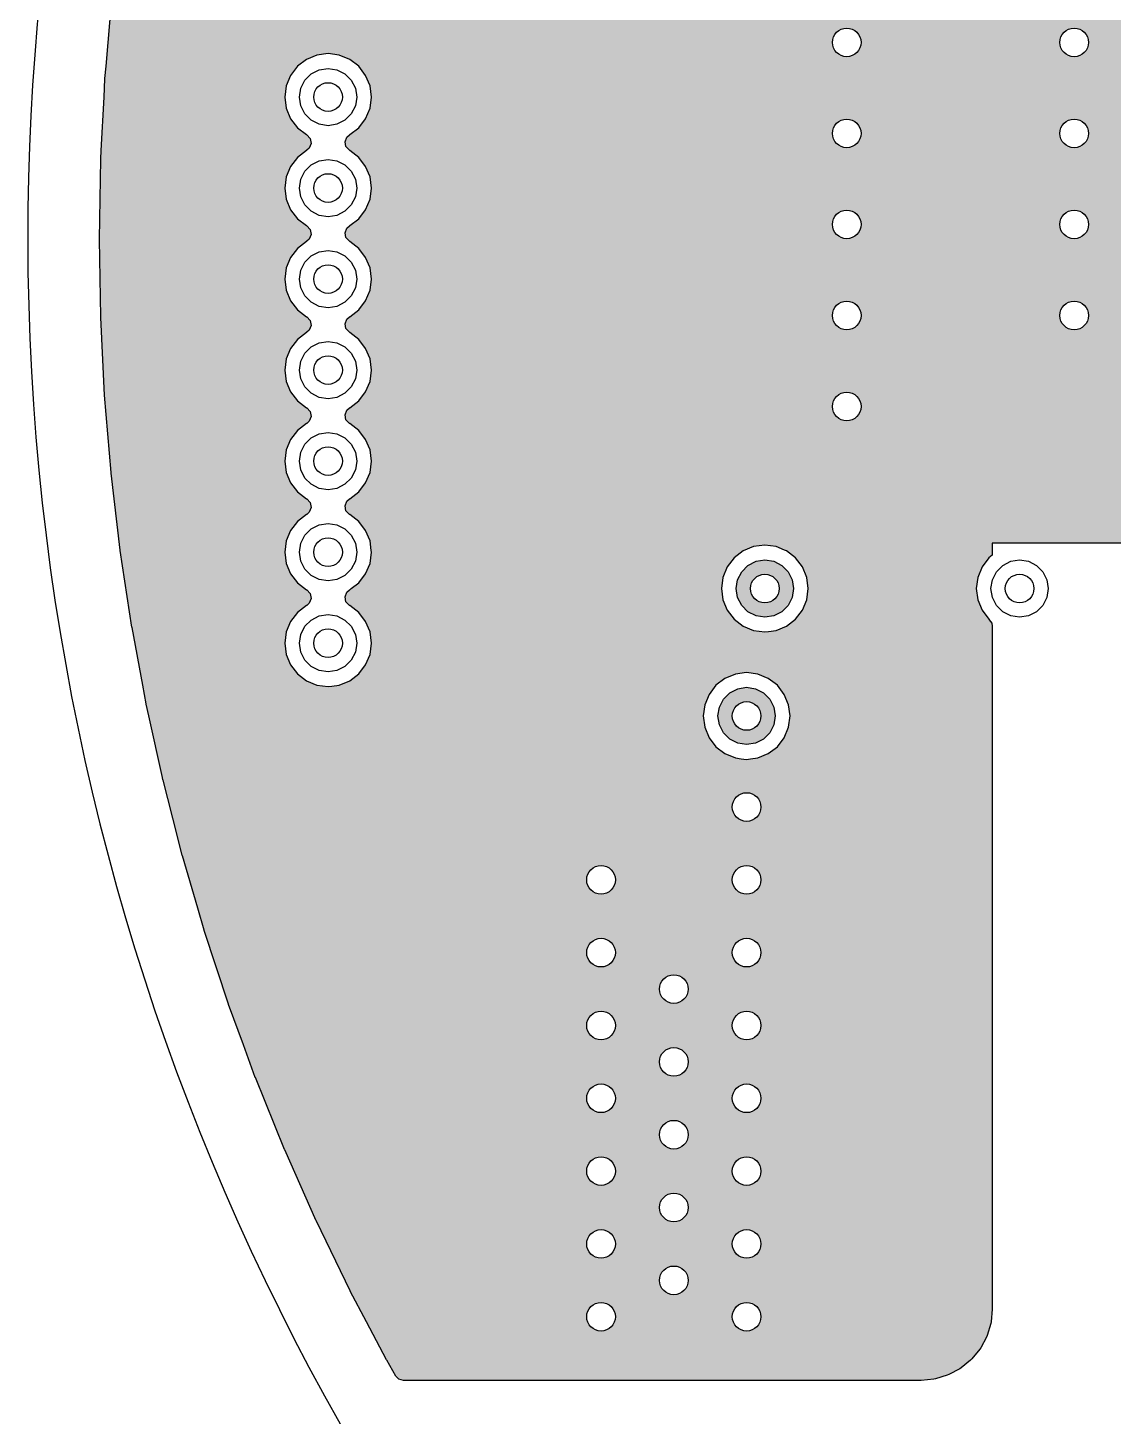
# Model space of a CAD drawing. Header units: millimetres. Extents: x -3894 to -3474, y -291 to 6.
# Drawn here: x -3755.86 to -3740.71, y -222.83 to -203.46 of the extents above; entities that cross this region are included whole.
import ezdxf

# ---------------------------------------------------------------- set-up
doc = ezdxf.new("R2010")
doc.units = ezdxf.units.MM
doc.layers.add('BLACK', color=7, linetype='Continuous')

msp = doc.modelspace()

# ---------------------------------------------------------------- hatches: boundary and pattern name
h = msp.add_hatch(color=256)
h.paths.add_polyline_path([(-3748.116, -216.898), (-3753.117, -216.898), (-3753.057, -217.081), (-3753.056, -217.085), (-3752.849, -217.649), (-3752.683, -218.102), (-3752.681, -218.106), (-3752.275, -219.11), (-3752.273, -219.114), (-3751.833, -220.104), (-3751.831, -220.108), (-3751.358, -221.082), (-3751.357, -221.086), (-3751.131, -221.514), (-3750.851, -222.044), (-3750.849, -222.048), (-3750.723, -222.269), (-3750.682, -222.312), (-3750.615, -222.331), (-3748.116, -222.331)])
h.paths.add_polyline_path([(-3748.116, -214.189), (-3753.911, -214.189), (-3753.769, -214.741), (-3753.702, -215.005), (-3753.701, -215.009), (-3753.486, -215.743), (-3753.397, -216.048), (-3753.395, -216.052), (-3753.117, -216.898), (-3748.116, -216.898)])
h.paths.add_polyline_path([(-3748.116, -210.147), (-3751.428, -210.147), (-3751.418, -210.196), (-3751.374, -210.243), (-3751.239, -210.346), (-3751.143, -210.472), (-3751.082, -210.618), (-3751.065, -210.75), (-3751.062, -210.774), (-3751.082, -210.931), (-3751.143, -211.077), (-3751.239, -211.203), (-3751.38, -211.311), (-3751.406, -211.333), (-3751.431, -211.398), (-3751.418, -211.466), (-3751.374, -211.513), (-3751.239, -211.616), (-3751.143, -211.742), (-3751.082, -211.888), (-3751.062, -212.044), (-3751.082, -212.201), (-3751.143, -212.347), (-3751.239, -212.473), (-3751.365, -212.569), (-3751.511, -212.629), (-3751.615, -212.643), (-3751.668, -212.65), (-3751.746, -212.64), (-3751.824, -212.629), (-3751.97, -212.569), (-3752.096, -212.473), (-3752.192, -212.347), (-3752.253, -212.201), (-3752.253, -212.201), (-3752.273, -212.044), (-3752.253, -211.888), (-3752.253, -211.888), (-3752.192, -211.742), (-3752.096, -211.616), (-3751.955, -211.508), (-3751.93, -211.486), (-3751.904, -211.421), (-3751.917, -211.353), (-3751.961, -211.306), (-3752.096, -211.203), (-3752.192, -211.077), (-3752.253, -210.931), (-3752.253, -210.931), (-3752.273, -210.774), (-3752.253, -210.618), (-3752.253, -210.618), (-3752.192, -210.472), (-3752.096, -210.346), (-3751.955, -210.238), (-3751.93, -210.216), (-3751.904, -210.151), (-3751.904, -210.147), (-3754.639, -210.147), (-3754.568, -210.745), (-3754.568, -210.749), (-3754.405, -211.82), (-3754.404, -211.825), (-3754.254, -212.632), (-3754.206, -212.889), (-3754.205, -212.894), (-3754.168, -213.06), (-3753.979, -213.92), (-3753.972, -213.951), (-3753.971, -213.955), (-3753.911, -214.189), (-3748.116, -214.189)])
h.paths.add_polyline_path([(-3748.116, -197.056), (-3753.478, -197.056), (-3753.626, -197.547), (-3753.627, -197.551), (-3753.914, -198.631), (-3753.915, -198.635), (-3753.974, -198.895), (-3754.163, -199.725), (-3754.164, -199.729), (-3754.375, -200.827), (-3754.376, -200.831), (-3754.549, -201.935), (-3754.549, -201.939), (-3754.684, -203.049), (-3754.685, -203.053), (-3754.766, -203.996), (-3754.781, -204.166), (-3754.781, -204.171), (-3754.794, -204.424), (-3754.833, -205.17), (-3754.839, -205.287), (-3754.839, -205.291), (-3754.859, -206.409), (-3754.859, -206.413), (-3754.84, -207.496), (-3754.84, -207.5), (-3754.786, -208.582), (-3754.786, -208.586), (-3754.695, -209.665), (-3754.695, -209.67), (-3754.639, -210.147), (-3751.904, -210.147), (-3751.917, -210.083), (-3751.961, -210.036), (-3752.096, -209.933), (-3752.192, -209.807), (-3752.253, -209.661), (-3752.253, -209.661), (-3752.273, -209.504), (-3752.253, -209.348), (-3752.253, -209.348), (-3752.192, -209.202), (-3752.096, -209.076), (-3751.955, -208.968), (-3751.93, -208.946), (-3751.904, -208.881), (-3751.917, -208.813), (-3751.961, -208.766), (-3752.096, -208.663), (-3752.192, -208.537), (-3752.253, -208.391), (-3752.253, -208.391), (-3752.273, -208.234), (-3752.253, -208.078), (-3752.253, -208.078), (-3752.192, -207.932), (-3752.096, -207.806), (-3751.955, -207.698), (-3751.93, -207.676), (-3751.904, -207.611), (-3751.917, -207.543), (-3751.961, -207.496), (-3752.096, -207.393), (-3752.192, -207.267), (-3752.253, -207.121), (-3752.253, -207.121), (-3752.273, -206.964), (-3752.253, -206.808), (-3752.253, -206.808), (-3752.192, -206.662), (-3752.096, -206.536), (-3751.955, -206.428), (-3751.93, -206.406), (-3751.904, -206.341), (-3751.917, -206.273), (-3751.961, -206.226), (-3752.096, -206.123), (-3752.192, -205.997), (-3752.253, -205.851), (-3752.253, -205.851), (-3752.273, -205.694), (-3752.253, -205.538), (-3752.253, -205.538), (-3752.192, -205.392), (-3752.096, -205.266), (-3751.955, -205.158), (-3751.93, -205.136), (-3751.904, -205.071), (-3751.917, -205.003), (-3751.961, -204.956), (-3752.096, -204.853), (-3752.192, -204.727), (-3752.253, -204.581), (-3752.253, -204.581), (-3752.273, -204.424), (-3752.253, -204.268), (-3752.253, -204.268), (-3752.192, -204.122), (-3752.096, -203.996), (-3751.97, -203.9), (-3751.824, -203.839), (-3751.824, -203.839), (-3751.668, -203.819), (-3751.511, -203.839), (-3751.511, -203.839), (-3751.365, -203.9), (-3751.239, -203.996), (-3751.143, -204.122), (-3751.082, -204.268), (-3751.062, -204.424), (-3751.082, -204.581), (-3751.143, -204.727), (-3751.239, -204.853), (-3751.38, -204.961), (-3751.406, -204.983), (-3751.431, -205.048), (-3751.418, -205.116), (-3751.374, -205.163), (-3751.239, -205.266), (-3751.143, -205.392), (-3751.082, -205.538), (-3751.062, -205.694), (-3751.082, -205.851), (-3751.143, -205.997), (-3751.239, -206.123), (-3751.38, -206.231), (-3751.406, -206.253), (-3751.431, -206.318), (-3751.418, -206.386), (-3751.374, -206.433), (-3751.239, -206.536), (-3751.143, -206.662), (-3751.082, -206.808), (-3751.062, -206.964), (-3751.082, -207.121), (-3751.143, -207.267), (-3751.239, -207.393), (-3751.38, -207.501), (-3751.406, -207.523), (-3751.431, -207.588), (-3751.418, -207.656), (-3751.374, -207.703), (-3751.239, -207.806), (-3751.143, -207.932), (-3751.082, -208.078), (-3751.062, -208.234), (-3751.082, -208.391), (-3751.143, -208.537), (-3751.239, -208.663), (-3751.38, -208.771), (-3751.406, -208.793), (-3751.431, -208.858), (-3751.418, -208.926), (-3751.374, -208.973), (-3751.239, -209.076), (-3751.143, -209.202), (-3751.082, -209.348), (-3751.062, -209.504), (-3751.082, -209.661), (-3751.143, -209.807), (-3751.239, -209.933), (-3751.38, -210.041), (-3751.406, -210.063), (-3751.431, -210.128), (-3751.428, -210.147), (-3748.116, -210.147)])
h.paths.add_polyline_path([(-3748.116, -189.438), (-3750.002, -189.438), (-3750.058, -189.452), (-3750.109, -189.499), (-3750.596, -190.321), (-3750.598, -190.325), (-3751.135, -191.306), (-3751.137, -191.309), (-3751.639, -192.308), (-3751.641, -192.312), (-3752.108, -193.327), (-3752.11, -193.331), (-3752.542, -194.362), (-3752.544, -194.365), (-3752.94, -195.411), (-3752.942, -195.414), (-3753.302, -196.473), (-3753.303, -196.477), (-3753.478, -197.056), (-3748.116, -197.056)])
h.paths.add_polyline_path([(-3736.259, -189.438), (-3748.116, -189.438), (-3748.116, -197.056), (-3736.259, -197.056)])
h.paths.add_polyline_path([(-3735.031, -190.445), (-3735.031, -190.432), (-3735.049, -190.255), (-3735.053, -190.232), (-3735.103, -190.067), (-3735.112, -190.045), (-3735.193, -189.894), (-3735.207, -189.873), (-3735.316, -189.741), (-3735.333, -189.724), (-3735.466, -189.615), (-3735.486, -189.601), (-3735.637, -189.52), (-3735.66, -189.511), (-3735.824, -189.461), (-3735.848, -189.456), (-3736.024, -189.439), (-3736.037, -189.438), (-3736.259, -189.438), (-3736.259, -197.056), (-3735.062, -197.056), (-3735.053, -197.027), (-3735.049, -197.003), (-3735.031, -196.826), (-3735.031, -196.814)])
h.paths.add_polyline_path([(-3737.19, -198.82), (-3737.19, -198.82), (-3737.19, -197.82), (-3736.259, -197.82), (-3736.259, -197.056), (-3748.116, -197.056), (-3748.116, -210.147), (-3737.328, -210.147), (-3737.271, -210.041), (-3737.262, -210.018), (-3737.212, -209.854), (-3737.208, -209.83), (-3737.19, -209.653), (-3737.19, -209.641)])
h.paths.add_polyline_path([(-3744.229, -201.122, -1), (-3744.629, -201.122, -1)], flags=16)
h.paths.add_polyline_path([(-3741.054, -202.392, -1), (-3741.454, -202.392, -1)], flags=16)
h.paths.add_polyline_path([(-3744.229, -202.392, -1), (-3744.629, -202.392, -1)], flags=16)
h.paths.add_polyline_path([(-3741.054, -203.662, -1), (-3741.454, -203.662, -1)], flags=16)
h.paths.add_polyline_path([(-3744.229, -203.662, -1), (-3744.629, -203.662, -1)], flags=16)
h.paths.add_polyline_path([(-3737.879, -201.122, -1), (-3738.279, -201.122, -1)], flags=16)
h.paths.add_polyline_path([(-3737.879, -202.392, -1), (-3738.279, -202.392, -1)], flags=16)
h.paths.add_polyline_path([(-3741.054, -204.932, -1), (-3741.454, -204.932, -1)], flags=16)
h.paths.add_polyline_path([(-3744.229, -204.932, -1), (-3744.629, -204.932, -1)], flags=16)
h.paths.add_polyline_path([(-3737.879, -203.662, -1), (-3738.279, -203.662, -1)], flags=16)
h.paths.add_polyline_path([(-3741.054, -206.202, -1), (-3741.454, -206.202, -1)], flags=16)
h.paths.add_polyline_path([(-3744.229, -206.202, -1), (-3744.629, -206.202, -1)], flags=16)
h.paths.add_polyline_path([(-3737.879, -204.932, -1), (-3738.279, -204.932, -1)], flags=16)
h.paths.add_polyline_path([(-3741.054, -207.472, -1), (-3741.454, -207.472, -1)], flags=16)
h.paths.add_polyline_path([(-3737.879, -206.202, -1), (-3738.279, -206.202, -1)], flags=16)
h.paths.add_polyline_path([(-3744.229, -207.472, -1), (-3744.629, -207.472, -1)], flags=16)
h.paths.add_polyline_path([(-3737.879, -207.472, -1), (-3738.279, -207.472, -1)], flags=16)
h.paths.add_polyline_path([(-3744.229, -208.742, -1), (-3744.629, -208.742, -1)], flags=16)
h.paths.add_polyline_path([(-3737.879, -208.742, -1), (-3738.279, -208.742, -1)], flags=16)
h.paths.add_polyline_path([(-3742.397, -211.808), (-3742.404, -211.766), (-3742.455, -211.696), (-3742.54, -211.585), (-3742.601, -211.439), (-3742.601, -211.439), (-3742.621, -211.282), (-3742.601, -211.126), (-3742.601, -211.126), (-3742.54, -210.98), (-3742.444, -210.854), (-3742.397, -210.818), (-3742.397, -210.647), (-3738.196, -210.647), (-3738.183, -210.647), (-3738.007, -210.629), (-3737.983, -210.625), (-3737.819, -210.575), (-3737.796, -210.566), (-3737.645, -210.485), (-3737.625, -210.471), (-3737.492, -210.362), (-3737.475, -210.345), (-3737.366, -210.212), (-3737.352, -210.192), (-3737.328, -210.147), (-3748.116, -210.147), (-3748.116, -214.189), (-3745.967, -214.189, -0.414941), (-3745.684, -214.189), (-3742.397, -214.189)])
h.paths.add_polyline_path([(-3745.047, -211.585), (-3745.143, -211.711), (-3745.269, -211.807), (-3745.415, -211.867), (-3745.519, -211.881), (-3745.572, -211.888), (-3745.65, -211.878), (-3745.728, -211.867), (-3745.874, -211.807), (-3746, -211.711), (-3746.096, -211.585), (-3746.157, -211.439), (-3746.157, -211.439), (-3746.177, -211.282), (-3746.157, -211.126), (-3746.157, -211.126), (-3746.096, -210.98), (-3746, -210.854), (-3745.874, -210.758), (-3745.728, -210.697), (-3745.728, -210.697), (-3745.572, -210.677), (-3745.415, -210.697), (-3745.415, -210.697), (-3745.299, -210.745), (-3745.269, -210.758), (-3745.143, -210.854), (-3745.047, -210.98), (-3744.986, -211.126), (-3744.966, -211.282), (-3744.986, -211.439)], flags=16)
h.paths.add_polyline_path([(-3745.24, -212.904), (-3745.22, -213.06), (-3745.24, -213.217), (-3745.301, -213.363), (-3745.397, -213.489), (-3745.523, -213.585), (-3745.669, -213.645), (-3745.773, -213.659), (-3745.826, -213.666), (-3745.904, -213.656), (-3745.982, -213.645), (-3746.128, -213.585), (-3746.254, -213.489), (-3746.35, -213.363), (-3746.411, -213.217), (-3746.411, -213.217), (-3746.431, -213.06), (-3746.411, -212.904), (-3746.411, -212.904), (-3746.35, -212.758), (-3746.254, -212.632), (-3746.128, -212.536), (-3745.982, -212.475), (-3745.982, -212.475), (-3745.826, -212.455), (-3745.669, -212.475), (-3745.669, -212.475), (-3745.523, -212.536), (-3745.397, -212.632), (-3745.301, -212.758)], flags=16)
h.paths.add_polyline_path([(-3745.248, -211.518), (-3745.336, -211.606), (-3745.448, -211.663), (-3745.572, -211.682), (-3745.695, -211.663), (-3745.807, -211.606), (-3745.895, -211.518), (-3745.952, -211.406), (-3745.972, -211.282), (-3745.952, -211.159), (-3745.895, -211.047), (-3745.807, -210.959), (-3745.695, -210.902), (-3745.572, -210.882), (-3745.448, -210.902), (-3745.336, -210.959), (-3745.248, -211.047), (-3745.191, -211.159), (-3745.172, -211.282), (-3745.191, -211.406)], flags=0)
h.paths.add_polyline_path([(-3745.445, -212.937), (-3745.426, -213.06), (-3745.445, -213.184), (-3745.502, -213.296), (-3745.59, -213.384), (-3745.702, -213.441), (-3745.826, -213.46), (-3745.949, -213.441), (-3746.061, -213.384), (-3746.149, -213.296), (-3746.206, -213.184), (-3746.226, -213.06), (-3746.206, -212.937), (-3746.149, -212.825), (-3746.061, -212.737), (-3745.949, -212.68), (-3745.826, -212.66), (-3745.702, -212.68), (-3745.59, -212.737), (-3745.502, -212.825)], flags=0)
h.paths.add_polyline_path([(-3745.772, -211.282, -1), (-3745.372, -211.282, -1)], flags=0)
h.paths.add_polyline_path([(-3745.626, -213.06, -1), (-3746.026, -213.06, -1)], flags=0)
h.paths.add_polyline_path([(-3742.397, -214.189), (-3745.684, -214.189, -0.19859), (-3745.626, -214.33, -1), (-3746.026, -214.33, -0.19859), (-3745.967, -214.189), (-3748.116, -214.189), (-3748.116, -216.898), (-3747.04, -216.898, -0.035054), (-3747.042, -216.87, -1), (-3746.642, -216.87, -0.035054), (-3746.644, -216.898), (-3742.397, -216.898)])
h.paths.add_polyline_path([(-3746.026, -215.346, -1), (-3745.626, -215.346, -1)], flags=16)
h.paths.add_polyline_path([(-3745.626, -216.362, -1), (-3746.026, -216.362, -1)], flags=16)
h.paths.add_polyline_path([(-3748.058, -215.346, -1), (-3747.658, -215.346, -1)], flags=16)
h.paths.add_polyline_path([(-3747.658, -216.362, -1), (-3748.058, -216.362, -1)], flags=16)
h.paths.add_polyline_path([(-3742.397, -216.898), (-3746.644, -216.898, -0.868819), (-3747.04, -216.898), (-3748.116, -216.898), (-3748.116, -222.331), (-3743.403, -222.331), (-3743.39, -222.331), (-3743.214, -222.313), (-3743.19, -222.309), (-3743.026, -222.259), (-3743.003, -222.25), (-3742.852, -222.169), (-3742.832, -222.155), (-3742.699, -222.046), (-3742.682, -222.029), (-3742.573, -221.896), (-3742.559, -221.876), (-3742.478, -221.725), (-3742.469, -221.702), (-3742.419, -221.538), (-3742.415, -221.514), (-3742.397, -221.337), (-3742.397, -221.325)])
h.paths.add_polyline_path([(-3746.026, -218.394, -1), (-3745.626, -218.394, -1)], flags=16)
h.paths.add_polyline_path([(-3745.626, -219.41, -1), (-3746.026, -219.41, -1)], flags=16)
h.paths.add_polyline_path([(-3746.026, -217.378, -1), (-3745.626, -217.378, -1)], flags=16)
h.paths.add_polyline_path([(-3745.626, -220.426, -1), (-3746.026, -220.426, -1)], flags=16)
h.paths.add_polyline_path([(-3746.642, -218.902, -1), (-3747.042, -218.902, -1)], flags=16)
h.paths.add_polyline_path([(-3747.042, -217.886, -1), (-3746.642, -217.886, -1)], flags=16)
h.paths.add_polyline_path([(-3746.642, -219.918, -1), (-3747.042, -219.918, -1)], flags=16)
h.paths.add_polyline_path([(-3745.626, -221.442, -1), (-3746.026, -221.442, -1)], flags=16)
h.paths.add_polyline_path([(-3746.642, -220.934, -1), (-3747.042, -220.934, -1)], flags=16)
h.paths.add_polyline_path([(-3748.058, -218.394, -1), (-3747.658, -218.394, -1)], flags=16)
h.paths.add_polyline_path([(-3747.658, -219.41, -1), (-3748.058, -219.41, -1)], flags=16)
h.paths.add_polyline_path([(-3748.058, -217.378, -1), (-3747.658, -217.378, -1)], flags=16)
h.paths.add_polyline_path([(-3747.658, -220.426, -1), (-3748.058, -220.426, -1)], flags=16)
h.paths.add_polyline_path([(-3747.658, -221.442, -1), (-3748.058, -221.442, -1)], flags=16)

# ---------------------------------------------------------------- linework, layer by layer
at = {"layer": 'BLACK', "linetype": 'Continuous'}
for p, q in [((-3754.766, -203.996), (-3754.685, -203.053)), ((-3751.97, -203.9), (-3752.096, -203.996)), ((-3751.824, -203.839), (-3751.97, -203.9)), ((-3751.668, -203.819), (-3751.824, -203.839)), ((-3751.824, -203.839), (-3751.824, -203.839)), ((-3751.511, -203.839), (-3751.668, -203.819)), ((-3751.668, -203.819), (-3751.668, -203.819)), ((-3751.365, -203.9), (-3751.511, -203.839)), ((-3751.511, -203.839), (-3751.511, -203.839)), ((-3751.239, -203.996), (-3751.365, -203.9)), ((-3754.794, -204.424), (-3754.781, -204.171)), ((-3754.781, -204.166), (-3754.766, -203.996)), ((-3754.781, -204.171), (-3754.781, -204.166)), ((-3752.192, -204.122), (-3752.253, -204.268)), ((-3752.096, -203.996), (-3752.192, -204.122)), ((-3751.991, -204.189), (-3751.903, -204.101)), ((-3751.903, -204.101), (-3751.791, -204.044)), ((-3751.791, -204.044), (-3751.668, -204.024)), ((-3751.668, -204.024), (-3751.544, -204.044)), ((-3751.544, -204.044), (-3751.432, -204.101)), ((-3751.432, -204.101), (-3751.344, -204.189)), ((-3751.143, -204.122), (-3751.239, -203.996)), ((-3751.082, -204.268), (-3751.143, -204.122)), ((-3752.253, -204.268), (-3752.273, -204.424)), ((-3752.253, -204.268), (-3752.253, -204.268)), ((-3752.068, -204.424), (-3752.048, -204.301)), ((-3752.048, -204.301), (-3751.991, -204.189)), ((-3751.344, -204.189), (-3751.287, -204.301)), ((-3751.287, -204.301), (-3751.268, -204.424)), ((-3751.062, -204.424), (-3751.082, -204.268)), ((-3754.833, -205.17), (-3754.794, -204.424)), ((-3752.273, -204.424), (-3752.253, -204.581)), ((-3752.273, -204.424), (-3752.273, -204.424)), ((-3752.048, -204.548), (-3752.068, -204.424)), ((-3751.991, -204.66), (-3752.048, -204.548)), ((-3751.287, -204.548), (-3751.344, -204.66)), ((-3751.268, -204.424), (-3751.287, -204.548)), ((-3751.082, -204.581), (-3751.062, -204.424)), ((-3752.253, -204.581), (-3752.253, -204.581)), ((-3752.253, -204.581), (-3752.192, -204.727)), ((-3752.192, -204.727), (-3752.096, -204.853)), ((-3751.903, -204.748), (-3751.991, -204.66)), ((-3751.791, -204.805), (-3751.903, -204.748)), ((-3751.432, -204.748), (-3751.544, -204.805)), ((-3751.344, -204.66), (-3751.432, -204.748)), ((-3751.239, -204.853), (-3751.143, -204.727)), ((-3751.143, -204.727), (-3751.082, -204.581)), ((-3752.096, -204.853), (-3751.97, -204.949)), ((-3751.97, -204.949), (-3751.97, -204.949)), ((-3751.97, -204.949), (-3751.965, -204.952)), ((-3751.965, -204.952), (-3751.917, -205.003)), ((-3751.668, -204.824), (-3751.791, -204.805)), ((-3751.544, -204.805), (-3751.668, -204.824)), ((-3751.406, -204.983), (-3751.37, -204.952)), ((-3751.37, -204.952), (-3751.365, -204.949)), ((-3751.365, -204.949), (-3751.239, -204.853)), ((-3751.365, -204.949), (-3751.365, -204.949)), ((-3751.93, -205.136), (-3751.965, -205.167)), ((-3751.904, -205.071), (-3751.93, -205.136)), ((-3751.917, -205.003), (-3751.904, -205.071)), ((-3751.431, -205.048), (-3751.406, -204.983)), ((-3751.418, -205.116), (-3751.431, -205.048)), ((-3751.37, -205.167), (-3751.418, -205.116)), ((-3754.859, -206.409), (-3754.839, -205.291)), ((-3754.839, -205.287), (-3754.833, -205.17)), ((-3754.839, -205.291), (-3754.839, -205.287)), ((-3752.096, -205.266), (-3752.192, -205.392)), ((-3751.97, -205.17), (-3752.096, -205.266)), ((-3751.965, -205.167), (-3751.97, -205.17)), ((-3751.903, -205.371), (-3751.791, -205.314)), ((-3751.791, -205.314), (-3751.668, -205.294)), ((-3751.668, -205.294), (-3751.544, -205.314)), ((-3751.544, -205.314), (-3751.432, -205.371)), ((-3751.365, -205.17), (-3751.37, -205.167)), ((-3751.239, -205.266), (-3751.365, -205.17)), ((-3751.365, -205.17), (-3751.365, -205.17)), ((-3751.143, -205.392), (-3751.239, -205.266)), ((-3752.192, -205.392), (-3752.253, -205.538)), ((-3752.048, -205.571), (-3751.991, -205.459)), ((-3751.991, -205.459), (-3751.903, -205.371)), ((-3751.432, -205.371), (-3751.344, -205.459)), ((-3751.344, -205.459), (-3751.287, -205.571)), ((-3751.082, -205.538), (-3751.143, -205.392)), ((-3752.253, -205.538), (-3752.273, -205.694)), ((-3752.273, -205.694), (-3752.273, -205.694)), ((-3752.273, -205.694), (-3752.253, -205.851)), ((-3752.253, -205.538), (-3752.253, -205.538)), ((-3752.068, -205.694), (-3752.048, -205.571)), ((-3752.048, -205.818), (-3752.068, -205.694)), ((-3751.287, -205.571), (-3751.268, -205.694)), ((-3751.268, -205.694), (-3751.287, -205.818)), ((-3751.062, -205.694), (-3751.082, -205.538)), ((-3751.082, -205.851), (-3751.062, -205.694)), ((-3752.253, -205.851), (-3752.253, -205.851)), ((-3752.253, -205.851), (-3752.192, -205.997)), ((-3751.991, -205.93), (-3752.048, -205.818)), ((-3751.287, -205.818), (-3751.344, -205.93)), ((-3751.143, -205.997), (-3751.082, -205.851)), ((-3752.192, -205.997), (-3752.096, -206.123)), ((-3751.903, -206.018), (-3751.991, -205.93)), ((-3751.791, -206.075), (-3751.903, -206.018)), ((-3751.668, -206.094), (-3751.791, -206.075)), ((-3751.544, -206.075), (-3751.668, -206.094)), ((-3751.432, -206.018), (-3751.544, -206.075)), ((-3751.344, -205.93), (-3751.432, -206.018)), ((-3751.239, -206.123), (-3751.143, -205.997)), ((-3752.096, -206.123), (-3751.97, -206.219)), ((-3751.97, -206.219), (-3751.97, -206.219)), ((-3751.97, -206.219), (-3751.965, -206.222)), ((-3751.965, -206.222), (-3751.917, -206.273)), ((-3751.917, -206.273), (-3751.904, -206.341)), ((-3751.431, -206.318), (-3751.406, -206.253)), ((-3751.406, -206.253), (-3751.37, -206.222)), ((-3751.37, -206.222), (-3751.365, -206.219)), ((-3751.365, -206.219), (-3751.239, -206.123)), ((-3751.365, -206.219), (-3751.365, -206.219)), ((-3754.859, -206.413), (-3754.859, -206.409)), ((-3754.84, -207.492), (-3754.859, -206.413)), ((-3751.97, -206.44), (-3752.096, -206.536)), ((-3751.965, -206.437), (-3751.97, -206.44)), ((-3751.93, -206.406), (-3751.965, -206.437)), ((-3751.904, -206.341), (-3751.93, -206.406)), ((-3751.418, -206.386), (-3751.431, -206.318)), ((-3751.37, -206.437), (-3751.418, -206.386)), ((-3751.365, -206.44), (-3751.37, -206.437)), ((-3751.239, -206.536), (-3751.365, -206.44)), ((-3751.365, -206.44), (-3751.365, -206.44)), ((-3752.192, -206.662), (-3752.253, -206.808)), ((-3752.096, -206.536), (-3752.192, -206.662)), ((-3751.991, -206.729), (-3751.903, -206.641)), ((-3751.903, -206.641), (-3751.791, -206.584)), ((-3751.791, -206.584), (-3751.668, -206.564)), ((-3751.668, -206.564), (-3751.544, -206.584)), ((-3751.544, -206.584), (-3751.432, -206.641)), ((-3751.432, -206.641), (-3751.344, -206.729)), ((-3751.143, -206.662), (-3751.239, -206.536)), ((-3751.082, -206.808), (-3751.143, -206.662)), ((-3752.253, -206.808), (-3752.273, -206.964)), ((-3752.253, -206.808), (-3752.253, -206.808)), ((-3752.068, -206.964), (-3752.048, -206.841)), ((-3752.048, -206.841), (-3751.991, -206.729)), ((-3751.344, -206.729), (-3751.287, -206.841)), ((-3751.287, -206.841), (-3751.268, -206.964)), ((-3751.062, -206.964), (-3751.082, -206.808)), ((-3752.273, -206.964), (-3752.273, -206.964)), ((-3752.273, -206.964), (-3752.253, -207.121)), ((-3752.048, -207.088), (-3752.068, -206.964)), ((-3751.268, -206.964), (-3751.287, -207.088)), ((-3751.082, -207.121), (-3751.062, -206.964)), ((-3752.253, -207.121), (-3752.253, -207.121)), ((-3752.253, -207.121), (-3752.192, -207.267)), ((-3752.192, -207.267), (-3752.096, -207.393)), ((-3751.991, -207.2), (-3752.048, -207.088)), ((-3751.903, -207.288), (-3751.991, -207.2)), ((-3751.344, -207.2), (-3751.432, -207.288)), ((-3751.287, -207.088), (-3751.344, -207.2)), ((-3751.239, -207.393), (-3751.143, -207.267)), ((-3751.143, -207.267), (-3751.082, -207.121)), ((-3752.096, -207.393), (-3751.97, -207.489)), ((-3751.791, -207.345), (-3751.903, -207.288)), ((-3751.668, -207.364), (-3751.791, -207.345)), ((-3751.544, -207.345), (-3751.668, -207.364)), ((-3751.432, -207.288), (-3751.544, -207.345)), ((-3751.365, -207.489), (-3751.239, -207.393)), ((-3754.84, -207.496), (-3754.84, -207.492)), ((-3754.84, -207.5), (-3754.84, -207.496)), ((-3754.786, -208.582), (-3754.84, -207.5)), ((-3751.97, -207.489), (-3751.97, -207.489)), ((-3751.97, -207.489), (-3751.965, -207.492)), ((-3751.965, -207.492), (-3751.917, -207.543)), ((-3751.904, -207.611), (-3751.93, -207.676)), ((-3751.917, -207.543), (-3751.904, -207.611)), ((-3751.431, -207.588), (-3751.406, -207.523)), ((-3751.418, -207.656), (-3751.431, -207.588)), ((-3751.37, -207.707), (-3751.418, -207.656)), ((-3751.406, -207.523), (-3751.37, -207.492)), ((-3751.37, -207.492), (-3751.365, -207.489)), ((-3751.365, -207.489), (-3751.365, -207.489)), ((-3752.096, -207.806), (-3752.192, -207.932)), ((-3751.97, -207.71), (-3752.096, -207.806)), ((-3751.965, -207.707), (-3751.97, -207.71)), ((-3751.93, -207.676), (-3751.965, -207.707)), ((-3751.903, -207.911), (-3751.791, -207.854)), ((-3751.791, -207.854), (-3751.668, -207.834)), ((-3751.668, -207.834), (-3751.544, -207.854)), ((-3751.544, -207.854), (-3751.432, -207.911)), ((-3751.365, -207.71), (-3751.37, -207.707)), ((-3751.239, -207.806), (-3751.365, -207.71)), ((-3751.365, -207.71), (-3751.365, -207.71)), ((-3751.143, -207.932), (-3751.239, -207.806)), ((-3752.192, -207.932), (-3752.253, -208.078)), ((-3752.048, -208.111), (-3751.991, -207.999)), ((-3751.991, -207.999), (-3751.903, -207.911)), ((-3751.432, -207.911), (-3751.344, -207.999)), ((-3751.344, -207.999), (-3751.287, -208.111)), ((-3751.082, -208.078), (-3751.143, -207.932)), ((-3752.253, -208.078), (-3752.273, -208.234)), ((-3752.273, -208.234), (-3752.273, -208.234)), ((-3752.273, -208.234), (-3752.253, -208.391)), ((-3752.253, -208.078), (-3752.253, -208.078)), ((-3752.068, -208.234), (-3752.048, -208.111)), ((-3752.048, -208.358), (-3752.068, -208.234)), ((-3751.287, -208.111), (-3751.268, -208.234)), ((-3751.268, -208.234), (-3751.287, -208.358)), ((-3751.062, -208.234), (-3751.082, -208.078)), ((-3751.082, -208.391), (-3751.062, -208.234)), ((-3752.253, -208.391), (-3752.253, -208.391)), ((-3752.253, -208.391), (-3752.192, -208.537)), ((-3751.991, -208.47), (-3752.048, -208.358)), ((-3751.287, -208.358), (-3751.344, -208.47)), ((-3751.143, -208.537), (-3751.082, -208.391)), ((-3754.786, -208.586), (-3754.786, -208.582)), ((-3754.695, -209.665), (-3754.786, -208.586)), ((-3752.192, -208.537), (-3752.096, -208.663)), ((-3751.903, -208.558), (-3751.991, -208.47)), ((-3751.791, -208.615), (-3751.903, -208.558)), ((-3751.668, -208.634), (-3751.791, -208.615)), ((-3751.544, -208.615), (-3751.668, -208.634)), ((-3751.432, -208.558), (-3751.544, -208.615)), ((-3751.344, -208.47), (-3751.432, -208.558)), ((-3751.239, -208.663), (-3751.143, -208.537)), ((-3752.096, -208.663), (-3751.97, -208.759)), ((-3751.97, -208.759), (-3751.97, -208.759)), ((-3751.97, -208.759), (-3751.965, -208.762)), ((-3751.965, -208.762), (-3751.917, -208.813)), ((-3751.917, -208.813), (-3751.904, -208.881)), ((-3751.431, -208.858), (-3751.406, -208.793)), ((-3751.406, -208.793), (-3751.37, -208.762)), ((-3751.37, -208.762), (-3751.365, -208.759)), ((-3751.365, -208.759), (-3751.239, -208.663)), ((-3751.365, -208.759), (-3751.365, -208.759)), ((-3751.97, -208.98), (-3752.096, -209.076)), ((-3751.965, -208.977), (-3751.97, -208.98)), ((-3751.93, -208.946), (-3751.965, -208.977)), ((-3751.904, -208.881), (-3751.93, -208.946)), ((-3751.418, -208.926), (-3751.431, -208.858)), ((-3751.37, -208.977), (-3751.418, -208.926)), ((-3751.365, -208.98), (-3751.37, -208.977)), ((-3751.239, -209.076), (-3751.365, -208.98)), ((-3751.365, -208.98), (-3751.365, -208.98)), ((-3752.192, -209.202), (-3752.253, -209.348)), ((-3752.096, -209.076), (-3752.192, -209.202)), ((-3751.991, -209.269), (-3751.903, -209.181)), ((-3751.903, -209.181), (-3751.791, -209.124)), ((-3751.791, -209.124), (-3751.668, -209.104)), ((-3751.668, -209.104), (-3751.544, -209.124)), ((-3751.544, -209.124), (-3751.432, -209.181)), ((-3751.432, -209.181), (-3751.344, -209.269)), ((-3751.143, -209.202), (-3751.239, -209.076)), ((-3751.082, -209.348), (-3751.143, -209.202)), ((-3752.253, -209.348), (-3752.273, -209.504)), ((-3752.253, -209.348), (-3752.253, -209.348)), ((-3752.068, -209.504), (-3752.048, -209.381)), ((-3752.048, -209.381), (-3751.991, -209.269)), ((-3751.344, -209.269), (-3751.287, -209.381)), ((-3751.287, -209.381), (-3751.268, -209.504)), ((-3751.062, -209.504), (-3751.082, -209.348)), ((-3752.273, -209.504), (-3752.273, -209.504)), ((-3752.273, -209.504), (-3752.253, -209.661)), ((-3752.048, -209.628), (-3752.068, -209.504)), ((-3751.268, -209.504), (-3751.287, -209.628)), ((-3751.082, -209.661), (-3751.062, -209.504)), ((-3754.695, -209.67), (-3754.695, -209.665)), ((-3754.568, -210.745), (-3754.695, -209.67)), ((-3752.253, -209.661), (-3752.253, -209.661)), ((-3752.253, -209.661), (-3752.192, -209.807)), ((-3751.991, -209.74), (-3752.048, -209.628)), ((-3751.903, -209.828), (-3751.991, -209.74)), ((-3751.344, -209.74), (-3751.432, -209.828)), ((-3751.287, -209.628), (-3751.344, -209.74)), ((-3751.143, -209.807), (-3751.082, -209.661)), ((-3752.192, -209.807), (-3752.096, -209.933)), ((-3752.096, -209.933), (-3751.97, -210.029)), ((-3751.791, -209.885), (-3751.903, -209.828)), ((-3751.668, -209.904), (-3751.791, -209.885)), ((-3751.544, -209.885), (-3751.668, -209.904)), ((-3751.432, -209.828), (-3751.544, -209.885)), ((-3751.365, -210.029), (-3751.239, -209.933)), ((-3751.239, -209.933), (-3751.143, -209.807)), ((-3751.97, -210.029), (-3751.97, -210.029)), ((-3751.97, -210.029), (-3751.965, -210.032)), ((-3751.965, -210.032), (-3751.917, -210.083)), ((-3751.904, -210.151), (-3751.93, -210.216)), ((-3751.917, -210.083), (-3751.904, -210.151)), ((-3751.431, -210.128), (-3751.406, -210.063)), ((-3751.418, -210.196), (-3751.431, -210.128)), ((-3751.406, -210.063), (-3751.37, -210.032)), ((-3751.37, -210.032), (-3751.365, -210.029)), ((-3751.365, -210.029), (-3751.365, -210.029)), ((-3752.096, -210.346), (-3752.192, -210.472)), ((-3751.97, -210.25), (-3752.096, -210.346)), ((-3751.965, -210.247), (-3751.97, -210.25)), ((-3751.93, -210.216), (-3751.965, -210.247)), ((-3751.791, -210.394), (-3751.668, -210.374)), ((-3751.668, -210.374), (-3751.544, -210.394)), ((-3751.37, -210.247), (-3751.418, -210.196)), ((-3751.365, -210.25), (-3751.37, -210.247)), ((-3751.239, -210.346), (-3751.365, -210.25)), ((-3751.365, -210.25), (-3751.365, -210.25)), ((-3751.143, -210.472), (-3751.239, -210.346)), ((-3752.192, -210.472), (-3752.253, -210.618)), ((-3752.048, -210.651), (-3751.991, -210.539)), ((-3751.991, -210.539), (-3751.903, -210.451)), ((-3751.903, -210.451), (-3751.791, -210.394)), ((-3751.544, -210.394), (-3751.432, -210.451)), ((-3751.432, -210.451), (-3751.344, -210.539)), ((-3751.344, -210.539), (-3751.287, -210.651)), ((-3751.082, -210.618), (-3751.143, -210.472)), ((-3754.568, -210.749), (-3754.568, -210.745)), ((-3754.405, -211.82), (-3754.568, -210.749)), ((-3752.253, -210.618), (-3752.273, -210.774)), ((-3752.253, -210.618), (-3752.253, -210.618)), ((-3752.068, -210.774), (-3752.048, -210.651)), ((-3751.287, -210.651), (-3751.268, -210.774)), ((-3751.065, -210.75), (-3751.082, -210.618)), ((-3751.082, -210.618), (-3751.082, -210.618)), ((-3751.062, -210.774), (-3751.065, -210.75)), ((-3745.874, -210.758), (-3746, -210.854)), ((-3745.728, -210.697), (-3745.874, -210.758)), ((-3745.572, -210.677), (-3745.728, -210.697)), ((-3745.728, -210.697), (-3745.728, -210.697)), ((-3745.415, -210.697), (-3745.572, -210.677)), ((-3745.572, -210.677), (-3745.572, -210.677)), ((-3745.299, -210.745), (-3745.415, -210.697)), ((-3745.415, -210.697), (-3745.415, -210.697)), ((-3745.269, -210.758), (-3745.299, -210.745)), ((-3745.143, -210.854), (-3745.269, -210.758)), ((-3738.196, -210.647), (-3742.397, -210.647)), ((-3742.397, -210.647), (-3742.397, -210.818)), ((-3752.273, -210.774), (-3752.273, -210.774)), ((-3752.273, -210.774), (-3752.253, -210.931)), ((-3752.253, -210.931), (-3752.253, -210.931)), ((-3752.253, -210.931), (-3752.192, -211.077)), ((-3752.048, -210.898), (-3752.068, -210.774)), ((-3751.991, -211.01), (-3752.048, -210.898)), ((-3751.287, -210.898), (-3751.344, -211.01)), ((-3751.268, -210.774), (-3751.287, -210.898)), ((-3751.143, -211.077), (-3751.082, -210.931)), ((-3751.082, -210.931), (-3751.062, -210.774)), ((-3746, -210.854), (-3746.096, -210.98)), ((-3745.895, -211.047), (-3745.807, -210.959)), ((-3745.807, -210.959), (-3745.695, -210.902)), ((-3745.695, -210.902), (-3745.572, -210.882)), ((-3745.572, -210.882), (-3745.448, -210.902)), ((-3745.448, -210.902), (-3745.336, -210.959)), ((-3745.336, -210.959), (-3745.248, -211.047)), ((-3745.047, -210.98), (-3745.143, -210.854)), ((-3742.444, -210.854), (-3742.54, -210.98)), ((-3742.397, -210.818), (-3742.444, -210.854)), ((-3742.339, -211.047), (-3742.251, -210.959)), ((-3742.251, -210.959), (-3742.139, -210.902)), ((-3742.139, -210.902), (-3742.016, -210.882)), ((-3742.016, -210.882), (-3741.892, -210.902)), ((-3741.892, -210.902), (-3741.78, -210.959)), ((-3741.78, -210.959), (-3741.692, -211.047)), ((-3752.192, -211.077), (-3752.096, -211.203)), ((-3751.903, -211.098), (-3751.991, -211.01)), ((-3751.791, -211.155), (-3751.903, -211.098)), ((-3751.432, -211.098), (-3751.544, -211.155)), ((-3751.344, -211.01), (-3751.432, -211.098)), ((-3751.239, -211.203), (-3751.143, -211.077)), ((-3746.157, -211.126), (-3746.177, -211.282)), ((-3746.096, -210.98), (-3746.157, -211.126)), ((-3746.157, -211.126), (-3746.157, -211.126)), ((-3745.952, -211.159), (-3745.895, -211.047)), ((-3745.248, -211.047), (-3745.191, -211.159)), ((-3744.986, -211.126), (-3745.047, -210.98)), ((-3744.966, -211.282), (-3744.986, -211.126)), ((-3742.601, -211.126), (-3742.621, -211.282)), ((-3742.54, -210.98), (-3742.601, -211.126)), ((-3742.601, -211.126), (-3742.601, -211.126)), ((-3742.396, -211.159), (-3742.339, -211.047)), ((-3741.692, -211.047), (-3741.635, -211.159)), ((-3752.096, -211.203), (-3751.97, -211.299)), ((-3751.97, -211.299), (-3751.97, -211.299)), ((-3751.97, -211.299), (-3751.965, -211.302)), ((-3751.965, -211.302), (-3751.917, -211.353)), ((-3751.668, -211.174), (-3751.791, -211.155)), ((-3751.544, -211.155), (-3751.668, -211.174)), ((-3751.431, -211.398), (-3751.406, -211.333)), ((-3751.406, -211.333), (-3751.37, -211.302)), ((-3751.37, -211.302), (-3751.365, -211.299)), ((-3751.365, -211.299), (-3751.343, -211.282)), ((-3751.365, -211.299), (-3751.365, -211.299)), ((-3751.343, -211.282), (-3751.239, -211.203)), ((-3746.177, -211.282), (-3746.157, -211.439)), ((-3746.177, -211.282), (-3746.177, -211.282)), ((-3745.972, -211.282), (-3745.952, -211.159)), ((-3745.952, -211.406), (-3745.972, -211.282)), ((-3745.191, -211.159), (-3745.172, -211.282)), ((-3745.172, -211.282), (-3745.191, -211.406)), ((-3744.986, -211.439), (-3744.966, -211.282)), ((-3742.621, -211.282), (-3742.621, -211.282)), ((-3742.621, -211.282), (-3742.601, -211.439)), ((-3742.416, -211.282), (-3742.396, -211.159)), ((-3742.396, -211.406), (-3742.416, -211.282)), ((-3741.635, -211.159), (-3741.616, -211.282)), ((-3741.616, -211.282), (-3741.635, -211.406)), ((-3751.97, -211.52), (-3752.096, -211.616)), ((-3751.965, -211.517), (-3751.97, -211.52)), ((-3751.93, -211.486), (-3751.965, -211.517)), ((-3751.904, -211.421), (-3751.93, -211.486)), ((-3751.917, -211.353), (-3751.904, -211.421)), ((-3751.418, -211.466), (-3751.431, -211.398)), ((-3751.37, -211.517), (-3751.418, -211.466)), ((-3751.365, -211.52), (-3751.37, -211.517)), ((-3751.239, -211.616), (-3751.365, -211.52)), ((-3751.365, -211.52), (-3751.365, -211.52)), ((-3746.157, -211.439), (-3746.157, -211.439)), ((-3746.157, -211.439), (-3746.096, -211.585)), ((-3745.895, -211.518), (-3745.952, -211.406)), ((-3745.807, -211.606), (-3745.895, -211.518)), ((-3745.248, -211.518), (-3745.336, -211.606)), ((-3745.191, -211.406), (-3745.248, -211.518)), ((-3745.047, -211.585), (-3744.986, -211.439)), ((-3742.601, -211.439), (-3742.601, -211.439)), ((-3742.601, -211.439), (-3742.54, -211.585)), ((-3742.339, -211.518), (-3742.396, -211.406)), ((-3742.251, -211.606), (-3742.339, -211.518)), ((-3741.692, -211.518), (-3741.78, -211.606)), ((-3741.635, -211.406), (-3741.692, -211.518)), ((-3752.096, -211.616), (-3752.192, -211.742)), ((-3751.991, -211.809), (-3751.903, -211.721)), ((-3751.903, -211.721), (-3751.791, -211.664)), ((-3751.791, -211.664), (-3751.668, -211.644)), ((-3751.668, -211.644), (-3751.544, -211.664)), ((-3751.544, -211.664), (-3751.432, -211.721)), ((-3751.432, -211.721), (-3751.344, -211.809)), ((-3751.143, -211.742), (-3751.239, -211.616)), ((-3746.096, -211.585), (-3746, -211.711)), ((-3746, -211.711), (-3745.874, -211.807)), ((-3745.695, -211.663), (-3745.807, -211.606)), ((-3745.572, -211.682), (-3745.695, -211.663)), ((-3745.448, -211.663), (-3745.572, -211.682)), ((-3745.336, -211.606), (-3745.448, -211.663)), ((-3745.269, -211.807), (-3745.143, -211.711)), ((-3745.143, -211.711), (-3745.047, -211.585)), ((-3742.54, -211.585), (-3742.444, -211.711)), ((-3742.444, -211.711), (-3742.444, -211.711)), ((-3742.444, -211.711), (-3742.444, -211.711)), ((-3742.444, -211.711), (-3742.438, -211.716)), ((-3742.438, -211.716), (-3742.439, -211.718)), ((-3742.439, -211.718), (-3742.404, -211.766)), ((-3742.139, -211.663), (-3742.251, -211.606)), ((-3742.016, -211.682), (-3742.139, -211.663)), ((-3741.892, -211.663), (-3742.016, -211.682)), ((-3741.78, -211.606), (-3741.892, -211.663)), ((-3754.404, -211.825), (-3754.405, -211.82)), ((-3754.254, -212.632), (-3754.404, -211.825)), ((-3752.253, -211.888), (-3752.273, -212.044)), ((-3752.192, -211.742), (-3752.253, -211.888)), ((-3752.253, -211.888), (-3752.253, -211.888)), ((-3752.068, -212.044), (-3752.048, -211.921)), ((-3752.048, -211.921), (-3751.991, -211.809)), ((-3751.344, -211.809), (-3751.287, -211.921)), ((-3751.287, -211.921), (-3751.268, -212.044)), ((-3751.082, -211.888), (-3751.143, -211.742)), ((-3751.062, -212.044), (-3751.082, -211.888)), ((-3745.874, -211.807), (-3745.728, -211.867)), ((-3745.728, -211.867), (-3745.65, -211.878)), ((-3745.65, -211.878), (-3745.572, -211.888)), ((-3745.572, -211.888), (-3745.519, -211.881)), ((-3745.572, -211.888), (-3745.572, -211.888)), ((-3745.572, -211.888), (-3745.572, -211.888)), ((-3745.519, -211.881), (-3745.415, -211.867)), ((-3745.415, -211.867), (-3745.269, -211.807)), ((-3742.404, -211.766), (-3742.397, -211.808)), ((-3742.397, -211.808), (-3742.397, -221.325)), ((-3752.273, -212.044), (-3752.273, -212.044)), ((-3752.273, -212.044), (-3752.253, -212.201)), ((-3752.048, -212.168), (-3752.068, -212.044)), ((-3751.268, -212.044), (-3751.287, -212.168)), ((-3751.082, -212.201), (-3751.062, -212.044)), ((-3752.253, -212.201), (-3752.253, -212.201)), ((-3752.253, -212.201), (-3752.192, -212.347)), ((-3751.991, -212.28), (-3752.048, -212.168)), ((-3751.903, -212.368), (-3751.991, -212.28)), ((-3751.344, -212.28), (-3751.432, -212.368)), ((-3751.287, -212.168), (-3751.344, -212.28)), ((-3751.143, -212.347), (-3751.082, -212.201)), ((-3752.192, -212.347), (-3752.096, -212.473)), ((-3752.096, -212.473), (-3751.97, -212.569)), ((-3751.791, -212.425), (-3751.903, -212.368)), ((-3751.668, -212.444), (-3751.791, -212.425)), ((-3751.544, -212.425), (-3751.668, -212.444)), ((-3751.432, -212.368), (-3751.544, -212.425)), ((-3751.365, -212.569), (-3751.239, -212.473)), ((-3751.239, -212.473), (-3751.143, -212.347)), ((-3745.982, -212.475), (-3746.128, -212.536)), ((-3745.826, -212.455), (-3745.982, -212.475)), ((-3745.982, -212.475), (-3745.982, -212.475)), ((-3745.669, -212.475), (-3745.826, -212.455)), ((-3745.826, -212.455), (-3745.826, -212.455)), ((-3745.523, -212.536), (-3745.669, -212.475)), ((-3745.669, -212.475), (-3745.669, -212.475)), ((-3754.206, -212.889), (-3754.254, -212.632)), ((-3751.97, -212.569), (-3751.824, -212.629)), ((-3751.824, -212.629), (-3751.746, -212.64)), ((-3751.746, -212.64), (-3751.668, -212.65)), ((-3751.668, -212.65), (-3751.615, -212.643)), ((-3751.668, -212.65), (-3751.668, -212.65)), ((-3751.668, -212.65), (-3751.668, -212.65)), ((-3751.615, -212.643), (-3751.511, -212.629)), ((-3751.511, -212.629), (-3751.365, -212.569)), ((-3746.254, -212.632), (-3746.35, -212.758)), ((-3746.128, -212.536), (-3746.254, -212.632)), ((-3746.061, -212.737), (-3745.949, -212.68)), ((-3745.949, -212.68), (-3745.826, -212.66)), ((-3745.826, -212.66), (-3745.702, -212.68)), ((-3745.702, -212.68), (-3745.59, -212.737)), ((-3745.397, -212.632), (-3745.523, -212.536)), ((-3745.301, -212.758), (-3745.397, -212.632)), ((-3754.205, -212.894), (-3754.206, -212.889)), ((-3754.168, -213.06), (-3754.205, -212.894)), ((-3746.35, -212.758), (-3746.411, -212.904)), ((-3746.206, -212.937), (-3746.149, -212.825)), ((-3746.149, -212.825), (-3746.061, -212.737)), ((-3745.59, -212.737), (-3745.502, -212.825)), ((-3745.502, -212.825), (-3745.445, -212.937)), ((-3745.24, -212.904), (-3745.301, -212.758)), ((-3753.979, -213.92), (-3754.168, -213.06)), ((-3746.411, -212.904), (-3746.431, -213.06)), ((-3746.431, -213.06), (-3746.411, -213.217)), ((-3746.431, -213.06), (-3746.431, -213.06)), ((-3746.411, -212.904), (-3746.411, -212.904)), ((-3746.226, -213.06), (-3746.206, -212.937)), ((-3746.206, -213.184), (-3746.226, -213.06)), ((-3745.445, -212.937), (-3745.426, -213.06)), ((-3745.426, -213.06), (-3745.445, -213.184)), ((-3745.22, -213.06), (-3745.24, -212.904)), ((-3745.24, -213.217), (-3745.22, -213.06)), ((-3746.411, -213.217), (-3746.411, -213.217)), ((-3746.411, -213.217), (-3746.35, -213.363)), ((-3746.149, -213.296), (-3746.206, -213.184)), ((-3745.445, -213.184), (-3745.502, -213.296)), ((-3745.301, -213.363), (-3745.24, -213.217)), ((-3746.35, -213.363), (-3746.254, -213.489)), ((-3746.061, -213.384), (-3746.149, -213.296)), ((-3745.949, -213.441), (-3746.061, -213.384)), ((-3745.826, -213.46), (-3745.949, -213.441)), ((-3745.702, -213.441), (-3745.826, -213.46)), ((-3745.59, -213.384), (-3745.702, -213.441)), ((-3745.502, -213.296), (-3745.59, -213.384)), ((-3745.397, -213.489), (-3745.301, -213.363)), ((-3746.254, -213.489), (-3746.128, -213.585)), ((-3746.128, -213.585), (-3745.982, -213.645)), ((-3745.982, -213.645), (-3745.904, -213.656)), ((-3745.904, -213.656), (-3745.826, -213.666)), ((-3745.826, -213.666), (-3745.773, -213.659)), ((-3745.826, -213.666), (-3745.826, -213.666)), ((-3745.826, -213.666), (-3745.826, -213.666)), ((-3745.773, -213.659), (-3745.669, -213.645)), ((-3745.669, -213.645), (-3745.523, -213.585)), ((-3745.523, -213.585), (-3745.397, -213.489)), ((-3753.972, -213.951), (-3753.979, -213.92)), ((-3753.971, -213.955), (-3753.972, -213.951)), ((-3753.769, -214.741), (-3753.971, -213.955)), ((-3753.702, -215.005), (-3753.769, -214.741)), ((-3753.701, -215.009), (-3753.702, -215.005)), ((-3753.486, -215.743), (-3753.701, -215.009)), ((-3753.397, -216.048), (-3753.486, -215.743)), ((-3753.395, -216.052), (-3753.397, -216.048)), ((-3753.057, -217.081), (-3753.395, -216.052)), ((-3753.056, -217.085), (-3753.057, -217.081)), ((-3752.849, -217.649), (-3753.056, -217.085)), ((-3752.683, -218.102), (-3752.849, -217.649)), ((-3752.681, -218.106), (-3752.683, -218.102)), ((-3752.275, -219.11), (-3752.681, -218.106)), ((-3752.273, -219.114), (-3752.275, -219.11)), ((-3751.833, -220.104), (-3752.273, -219.114)), ((-3751.831, -220.108), (-3751.833, -220.104)), ((-3751.358, -221.082), (-3751.831, -220.108)), ((-3751.357, -221.086), (-3751.358, -221.082)), ((-3751.131, -221.514), (-3751.357, -221.086)), ((-3742.397, -221.337), (-3742.415, -221.514)), ((-3742.397, -221.325), (-3742.397, -221.337)), ((-3750.851, -222.044), (-3751.131, -221.514)), ((-3742.419, -221.538), (-3742.469, -221.702)), ((-3742.415, -221.514), (-3742.419, -221.538)), ((-3742.478, -221.725), (-3742.559, -221.876)), ((-3742.469, -221.702), (-3742.478, -221.725)), ((-3742.573, -221.896), (-3742.682, -222.029)), ((-3742.559, -221.876), (-3742.573, -221.896)), ((-3750.849, -222.048), (-3750.851, -222.044)), ((-3750.723, -222.269), (-3750.849, -222.048)), ((-3742.852, -222.169), (-3743.003, -222.25)), ((-3742.832, -222.155), (-3742.852, -222.169)), ((-3742.699, -222.046), (-3742.832, -222.155)), ((-3742.682, -222.029), (-3742.699, -222.046)), ((-3750.682, -222.312), (-3750.723, -222.269)), ((-3750.615, -222.331), (-3750.682, -222.312)), ((-3743.403, -222.331), (-3750.615, -222.331)), ((-3743.39, -222.331), (-3743.403, -222.331)), ((-3743.214, -222.313), (-3743.39, -222.331)), ((-3743.19, -222.309), (-3743.214, -222.313)), ((-3743.026, -222.259), (-3743.19, -222.309)), ((-3743.003, -222.25), (-3743.026, -222.259))]:
    msp.add_line(p, q, dxfattribs=at)
at = {"layer": 'BLACK'}
for centre in [(-3744.429, -203.662), (-3741.254, -203.662), (-3751.668, -204.424), (-3744.429, -204.932), (-3741.254, -204.932), (-3751.668, -205.694), (-3744.429, -206.202), (-3741.254, -206.202), (-3751.668, -206.964), (-3744.429, -207.472), (-3741.254, -207.472), (-3751.668, -208.234), (-3744.429, -208.742), (-3751.668, -209.504), (-3751.668, -210.774), (-3745.572, -211.282), (-3742.016, -211.282), (-3751.668, -212.044), (-3745.826, -213.06), (-3745.826, -214.33), (-3747.858, -215.346), (-3745.826, -215.346), (-3747.858, -216.362), (-3745.826, -216.362), (-3746.842, -216.87), (-3747.858, -217.378), (-3745.826, -217.378), (-3746.842, -217.886), (-3747.858, -218.394), (-3745.826, -218.394), (-3746.842, -218.902), (-3747.858, -219.41), (-3745.826, -219.41), (-3746.842, -219.918), (-3747.858, -220.426), (-3745.826, -220.426), (-3746.842, -220.934), (-3747.858, -221.442), (-3745.826, -221.442)]:
    msp.add_circle(centre, 0.2, dxfattribs=at)
for start, end in [(0, 180), (180, 229.8446)]:
    msp.add_arc((-3722.359, -206.411), 33.5, start, end, dxfattribs=at)

doc.saveas('drawing.dxf')
